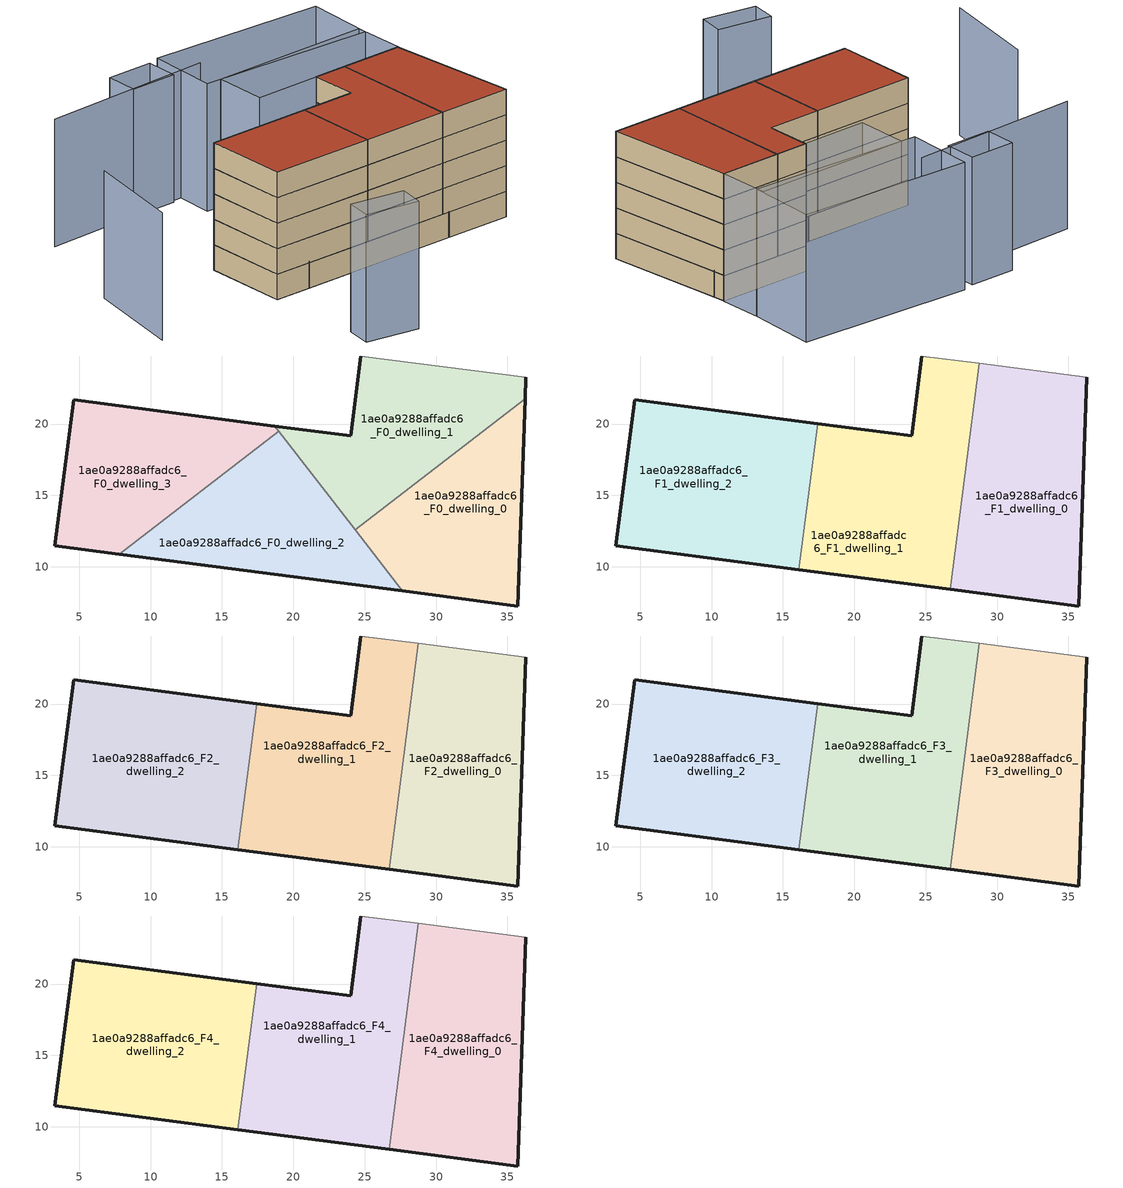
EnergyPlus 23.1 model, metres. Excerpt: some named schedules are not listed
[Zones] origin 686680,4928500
1ae0a9288affadc6_F0_dwelling_0
 floor ground (EU_floor_Construction): 35.72,7.26 36.23,21.79 24.32,12.59 27.63,8.31 z0
 wall outside (EU_wall_Construction): 36.23,21.79 35.72,7.26 27.63,8.31 z0:3
 wall to 1ae0a9288affadc6_F0_dwelling_1 (EU_wall_Construction): 24.32,12.59 36.23,21.79 z0:3
 wall to 1ae0a9288affadc6_F0_dwelling_2 (EU_wall_Construction): 27.63,8.31 24.32,12.59 z0:3
1ae0a9288affadc6_F0_dwelling_1
 floor ground (EU_floor_Construction): 36.23,21.79 36.28,23.28 24.73,24.77 24.02,19.17 18.71,19.86 24.32,12.59 z0
 wall outside (EU_wall_Construction): 18.71,19.86 24.02,19.17 24.73,24.77 / 36.28,23.28 36.23,21.79 z0:3
 wall adiabatic (EU_wall_Construction): 24.73,24.77 36.28,23.28 z0:3
 wall to 1ae0a9288affadc6_F0_dwelling_3 (EU_wall_Construction): 18.98,19.51 18.71,19.86 z0:3
 wall to 1ae0a9288affadc6_F0_dwelling_2 (EU_wall_Construction): 24.32,12.59 18.98,19.51 z0:3
1ae0a9288affadc6_F0_dwelling_2
 floor ground (EU_floor_Construction): 27.63,8.31 18.98,19.51 7.82,10.89 z0
 wall outside (EU_wall_Construction): 27.63,8.31 7.82,10.89 z0:3
 wall to 1ae0a9288affadc6_F0_dwelling_3 (EU_wall_Construction): 7.82,10.89 18.98,19.51 z0:3
1ae0a9288affadc6_F0_dwelling_3
 floor ground (EU_floor_Construction): 18.98,19.51 18.71,19.86 4.62,21.69 3.29,11.48 7.82,10.89 z0
 wall outside (EU_wall_Construction): 7.82,10.89 3.29,11.48 4.62,21.69 18.71,19.86 z0:3
1ae0a9288affadc6_F1_dwelling_0
 floor to 1ae0a9288affadc6_F0_dwelling_0 (EU_floor_Construction): 35.72,7.26 36.23,21.79 27.57,15.1 26.82,9.35 27.63,8.31 z3
 floor to 1ae0a9288affadc6_F0_dwelling_1 (EU_floor_Construction): 36.23,21.79 36.28,23.28 28.76,24.25 27.57,15.1 z3
 floor to 1ae0a9288affadc6_F0_dwelling_2 (EU_floor_Construction): 27.63,8.31 26.82,9.35 26.7,8.43 z3
 wall outside (EU_wall_Construction): 36.28,23.28 35.72,7.26 26.7,8.43 z3:6
 wall to 1ae0a9288affadc6_F1_dwelling_1 (EU_wall_Construction): 26.7,8.43 28.76,24.25 z3:6
 wall adiabatic (EU_wall_Construction): 28.76,24.25 36.28,23.28 z3:6
1ae0a9288affadc6_F1_dwelling_1
 floor to 1ae0a9288affadc6_F0_dwelling_1 (EU_floor_Construction): 27.57,15.1 28.76,24.25 24.73,24.77 24.02,19.17 18.71,19.86 24.32,12.59 z3
 floor to 1ae0a9288affadc6_F0_dwelling_0 (EU_floor_Construction): 26.82,9.35 27.57,15.1 24.32,12.59 z3
 floor to 1ae0a9288affadc6_F0_dwelling_3 (EU_floor_Construction): 18.98,19.51 18.71,19.86 17.43,20.02 17.18,18.12 z3
 floor to 1ae0a9288affadc6_F0_dwelling_2 (EU_floor_Construction): 26.7,8.43 26.82,9.35 18.98,19.51 17.18,18.12 16.1,9.81 z3
 wall outside (EU_wall_Construction): 26.7,8.43 16.1,9.81 / 17.43,20.02 24.02,19.17 24.73,24.77 z3:6
 wall to 1ae0a9288affadc6_F1_dwelling_2 (EU_wall_Construction): 16.1,9.81 17.43,20.02 z3:6
 wall adiabatic (EU_wall_Construction): 24.73,24.77 28.76,24.25 z3:6
1ae0a9288affadc6_F1_dwelling_2
 floor to 1ae0a9288affadc6_F0_dwelling_2 (EU_floor_Construction): 16.1,9.81 17.18,18.12 7.82,10.89 z3
 floor to 1ae0a9288affadc6_F0_dwelling_3 (EU_floor_Construction): 17.18,18.12 17.43,20.02 4.62,21.69 3.29,11.48 7.82,10.89 z3
 wall outside (EU_wall_Construction): 16.1,9.81 3.29,11.48 4.62,21.69 17.43,20.02 z3:6
1ae0a9288affadc6_F2_dwelling_0
 floor to 1ae0a9288affadc6_F1_dwelling_0 (EU_floor_Construction): 35.72,7.26 36.28,23.28 28.76,24.25 26.7,8.43 z6
 wall outside (EU_wall_Construction): 36.28,23.28 35.72,7.26 26.7,8.43 z6:9
 wall to 1ae0a9288affadc6_F2_dwelling_1 (EU_wall_Construction): 26.7,8.43 28.76,24.25 z6:9
 wall adiabatic (EU_wall_Construction): 28.76,24.25 36.28,23.28 z6:9
1ae0a9288affadc6_F2_dwelling_1
 floor to 1ae0a9288affadc6_F1_dwelling_1 (EU_floor_Construction): 26.7,8.43 28.76,24.25 24.73,24.77 24.02,19.17 17.43,20.02 16.1,9.81 z6
 wall outside (EU_wall_Construction): 26.7,8.43 16.1,9.81 / 17.43,20.02 24.02,19.17 24.73,24.77 z6:9
 wall to 1ae0a9288affadc6_F2_dwelling_2 (EU_wall_Construction): 16.1,9.81 17.43,20.02 z6:9
 wall adiabatic (EU_wall_Construction): 24.73,24.77 28.76,24.25 z6:9
1ae0a9288affadc6_F2_dwelling_2
 floor to 1ae0a9288affadc6_F1_dwelling_2 (EU_floor_Construction): 16.1,9.81 17.43,20.02 4.62,21.69 3.29,11.48 z6
 wall outside (EU_wall_Construction): 16.1,9.81 3.29,11.48 4.62,21.69 17.43,20.02 z6:9
1ae0a9288affadc6_F3_dwelling_0
 floor to 1ae0a9288affadc6_F2_dwelling_0 (EU_floor_Construction): 35.72,7.26 36.28,23.28 28.76,24.25 26.7,8.43 z9
 wall outside (EU_wall_Construction): 36.28,23.28 35.72,7.26 26.7,8.43 z9:12
 wall to 1ae0a9288affadc6_F3_dwelling_1 (EU_wall_Construction): 26.7,8.43 28.76,24.25 z9:12
 wall adiabatic (EU_wall_Construction): 28.76,24.25 36.28,23.28 z9:12
1ae0a9288affadc6_F3_dwelling_1
 floor to 1ae0a9288affadc6_F2_dwelling_1 (EU_floor_Construction): 26.7,8.43 28.76,24.25 24.73,24.77 24.02,19.17 17.43,20.02 16.1,9.81 z9
 wall outside (EU_wall_Construction): 26.7,8.43 16.1,9.81 / 17.43,20.02 24.02,19.17 24.73,24.77 z9:12
 wall to 1ae0a9288affadc6_F3_dwelling_2 (EU_wall_Construction): 16.1,9.81 17.43,20.02 z9:12
 wall adiabatic (EU_wall_Construction): 24.73,24.77 28.76,24.25 z9:12
1ae0a9288affadc6_F3_dwelling_2
 floor to 1ae0a9288affadc6_F2_dwelling_2 (EU_floor_Construction): 16.1,9.81 17.43,20.02 4.62,21.69 3.29,11.48 z9
 wall outside (EU_wall_Construction): 16.1,9.81 3.29,11.48 4.62,21.69 17.43,20.02 z9:12
1ae0a9288affadc6_F4_dwelling_0
 floor to 1ae0a9288affadc6_F3_dwelling_0 (EU_floor_Construction): 35.72,7.26 36.28,23.28 28.76,24.25 26.7,8.43 z12
 wall outside (EU_wall_Construction): 36.28,23.28 35.72,7.26 26.7,8.43 z12:15
 wall to 1ae0a9288affadc6_F4_dwelling_1 (EU_wall_Construction): 26.7,8.43 28.76,24.25 z12:15
 wall adiabatic (EU_wall_Construction): 28.76,24.25 36.28,23.28 z12:15
 roof outside (EU_roof_Construction): 36.28,23.28 35.72,7.26 26.7,8.43 28.76,24.25 z15
1ae0a9288affadc6_F4_dwelling_1
 floor to 1ae0a9288affadc6_F3_dwelling_1 (EU_floor_Construction): 26.7,8.43 28.76,24.25 24.73,24.77 24.02,19.17 17.43,20.02 16.1,9.81 z12
 wall outside (EU_wall_Construction): 26.7,8.43 16.1,9.81 / 17.43,20.02 24.02,19.17 24.73,24.77 z12:15
 wall to 1ae0a9288affadc6_F4_dwelling_2 (EU_wall_Construction): 16.1,9.81 17.43,20.02 z12:15
 wall adiabatic (EU_wall_Construction): 24.73,24.77 28.76,24.25 z12:15
 roof outside (EU_roof_Construction): 28.76,24.25 26.7,8.43 16.1,9.81 17.43,20.02 24.02,19.17 24.73,24.77 z15
1ae0a9288affadc6_F4_dwelling_2
 floor to 1ae0a9288affadc6_F3_dwelling_2 (EU_floor_Construction): 16.1,9.81 17.43,20.02 4.62,21.69 3.29,11.48 z12
 wall outside (EU_wall_Construction): 16.1,9.81 3.29,11.48 4.62,21.69 17.43,20.02 z12:15
 roof outside (EU_roof_Construction): 17.43,20.02 16.1,9.81 3.29,11.48 4.62,21.69 z15
shading: -8.59,25.69 -12.69,13.78 / 19.24,36.44 -2.05,38.52 / 7.73,-4.85 1.38,-2.91 / 1.38,-2.91 2.28,0.05 / 2.28,0.05 8.63,-1.89 / 8.63,-1.89 7.73,-4.85 / 36.35,23.27 16.66,25.68 / 16.66,25.68 17.43,31.94 / 17.43,31.94 37.11,29.53 / 37.11,29.53 36.35,23.27 / 36.99,28.52 15.58,32.26 / 15.58,32.26 17.05,40.62 / 17.05,40.62 38.45,36.88 / 38.45,36.88 36.99,28.52 / 15.54,40.44 15.04,36.54 / 15.04,36.54 9.41,37.28 / 9.41,37.28 9.92,41.17 / 9.92,41.17 15.54,40.44 z0:15
[Building]
EU S2 Campaign: North Axis=0; Terrain=City; Solar Distribution=FullExterior
[Site:Location]
Bologna: Latitude=44.5; Longitude=11.25; Time Zone=1; Elevation=37
[SizingPeriod:WeatherFileDays]
AnnualSizingPeriod: Begin Month=1; Begin Day of Month=1; End Month=12; End Day of Month=31; Day of Week for Start Day=Monday; Use Weather File Daylight Saving Period=No; Use Weather File Rain and Snow Indicators=No
[MATERIAL]
EU_InternalMass_Material: Roughness=MediumRough; Thickness=0.1; Conductivity=1; Density=1800; Specific Heat=900; Thermal Absorptance=0.9; Solar Absorptance=0.7; Visible Absorptance=0.7
[MATERIAL:NOMASS] Roughness=MediumRough; Thermal Absorptance=0.9; Solar Absorptance=0.7; Visible Absorptance=0.7
Name | Thermal Resistance
EU_wall_NoMass | 0.905828
EU_roof_NoMass | 0.37593
EU_floor_NoMass | 0.67114
[CONSTRUCTION]
EU_wall_Construction: EU_wall_NoMass
EU_roof_Construction: EU_roof_NoMass
EU_floor_Construction: EU_floor_NoMass
EU_InternalMass_Construction: EU_InternalMass_Material
[ZONE] Type=1; Multiplier=1; Ceiling Height=autocalculate; Floor Area=autocalculate; Part of Total Floor Area=Yes
Name | Volume
1ae0a9288affadc6_F0_dwelling_0 | 299.289
1ae0a9288affadc6_F1_dwelling_0; 1ae0a9288affadc6_F2_dwelling_0; 1ae0a9288affadc6_F3_dwelling_0; 1ae0a9288affadc6_F4_dwelling_0 | 399.065
1ae0a9288affadc6_F0_dwelling_1 | 299.279
1ae0a9288affadc6_F1_dwelling_1; 1ae0a9288affadc6_F2_dwelling_1; 1ae0a9288affadc6_F3_dwelling_1; 1ae0a9288affadc6_F4_dwelling_1 | 399.059
1ae0a9288affadc6_F0_dwelling_2 | 299.281
1ae0a9288affadc6_F1_dwelling_2; 1ae0a9288affadc6_F2_dwelling_2; 1ae0a9288affadc6_F3_dwelling_2; 1ae0a9288affadc6_F4_dwelling_2 | 399.056
1ae0a9288affadc6_F0_dwelling_3 | 299.294
[INTERNALMASS] Construction=EU_InternalMass_Construction
Name | Zone or ZoneList | Surface Area
1ae0a9288affadc6_F0_dwelling_0_EU_InternalMass | 1ae0a9288affadc6_F0_dwelling_0 | 99.7634
1ae0a9288affadc6_F0_dwelling_1_EU_InternalMass | 1ae0a9288affadc6_F0_dwelling_1 | 99.7594
1ae0a9288affadc6_F0_dwelling_2_EU_InternalMass | 1ae0a9288affadc6_F0_dwelling_2 | 99.7635
1ae0a9288affadc6_F0_dwelling_3_EU_InternalMass | 1ae0a9288affadc6_F0_dwelling_3 | 99.7666
1ae0a9288affadc6_F1_dwelling_0_EU_InternalMass | 1ae0a9288affadc6_F1_dwelling_0 | 133.022
1ae0a9288affadc6_F1_dwelling_1_EU_InternalMass | 1ae0a9288affadc6_F1_dwelling_1 | 133.02
1ae0a9288affadc6_F1_dwelling_2_EU_InternalMass | 1ae0a9288affadc6_F1_dwelling_2 | 133.018
1ae0a9288affadc6_F2_dwelling_0_EU_InternalMass | 1ae0a9288affadc6_F2_dwelling_0 | 133.022
1ae0a9288affadc6_F2_dwelling_1_EU_InternalMass | 1ae0a9288affadc6_F2_dwelling_1 | 133.02
1ae0a9288affadc6_F2_dwelling_2_EU_InternalMass | 1ae0a9288affadc6_F2_dwelling_2 | 133.018
1ae0a9288affadc6_F3_dwelling_0_EU_InternalMass | 1ae0a9288affadc6_F3_dwelling_0 | 133.022
1ae0a9288affadc6_F3_dwelling_1_EU_InternalMass | 1ae0a9288affadc6_F3_dwelling_1 | 133.02
1ae0a9288affadc6_F3_dwelling_2_EU_InternalMass | 1ae0a9288affadc6_F3_dwelling_2 | 133.018
1ae0a9288affadc6_F4_dwelling_0_EU_InternalMass | 1ae0a9288affadc6_F4_dwelling_0 | 133.022
1ae0a9288affadc6_F4_dwelling_1_EU_InternalMass | 1ae0a9288affadc6_F4_dwelling_1 | 133.02
1ae0a9288affadc6_F4_dwelling_2_EU_InternalMass | 1ae0a9288affadc6_F4_dwelling_2 | 133.018
[OTHEREQUIPMENT] Fuel Type=Electricity; Design Level Calculation Method=Watts/Area; Power per Zone Floor Area=1; Fraction Latent=0; Fraction Radiant=0; Fraction Lost=0; Carbon Dioxide Generation Rate=0; EndUse Subcategory=EU_Step8_InternalGains
Name | Zone or ZoneList or Space or SpaceList | Schedule
EU_Step8_InternalGain_1ae0a9288affadc6_F0_dwelling_0_f000 | 1ae0a9288affadc6_F0_dwelling_0 | EU_Step8_GainSchedule_1ae0a9288affadc6_F0_dwelling_0_f000
EU_Step8_InternalGain_1ae0a9288affadc6_F0_dwelling_1_f000 | 1ae0a9288affadc6_F0_dwelling_1 | EU_Step8_GainSchedule_1ae0a9288affadc6_F0_dwelling_1_f000
EU_Step8_InternalGain_1ae0a9288affadc6_F0_dwelling_2_f000 | 1ae0a9288affadc6_F0_dwelling_2 | EU_Step8_GainSchedule_1ae0a9288affadc6_F0_dwelling_2_f000
EU_Step8_InternalGain_1ae0a9288affadc6_F0_dwelling_3_f000 | 1ae0a9288affadc6_F0_dwelling_3 | EU_Step8_GainSchedule_1ae0a9288affadc6_F0_dwelling_3_f000
EU_Step8_InternalGain_1ae0a9288affadc6_F1_dwelling_0_f000 | 1ae0a9288affadc6_F1_dwelling_0 | EU_Step8_GainSchedule_1ae0a9288affadc6_F1_dwelling_0_f000
EU_Step8_InternalGain_1ae0a9288affadc6_F1_dwelling_1_f000 | 1ae0a9288affadc6_F1_dwelling_1 | EU_Step8_GainSchedule_1ae0a9288affadc6_F1_dwelling_1_f000
EU_Step8_InternalGain_1ae0a9288affadc6_F1_dwelling_2_f000 | 1ae0a9288affadc6_F1_dwelling_2 | EU_Step8_GainSchedule_1ae0a9288affadc6_F1_dwelling_2_f000
EU_Step8_InternalGain_1ae0a9288affadc6_F2_dwelling_0_f000 | 1ae0a9288affadc6_F2_dwelling_0 | EU_Step8_GainSchedule_1ae0a9288affadc6_F2_dwelling_0_f000
EU_Step8_InternalGain_1ae0a9288affadc6_F2_dwelling_1_f000 | 1ae0a9288affadc6_F2_dwelling_1 | EU_Step8_GainSchedule_1ae0a9288affadc6_F2_dwelling_1_f000
EU_Step8_InternalGain_1ae0a9288affadc6_F2_dwelling_2_f000 | 1ae0a9288affadc6_F2_dwelling_2 | EU_Step8_GainSchedule_1ae0a9288affadc6_F2_dwelling_2_f000
EU_Step8_InternalGain_1ae0a9288affadc6_F3_dwelling_0_f000 | 1ae0a9288affadc6_F3_dwelling_0 | EU_Step8_GainSchedule_1ae0a9288affadc6_F3_dwelling_0_f000
EU_Step8_InternalGain_1ae0a9288affadc6_F3_dwelling_1_f000 | 1ae0a9288affadc6_F3_dwelling_1 | EU_Step8_GainSchedule_1ae0a9288affadc6_F3_dwelling_1_f000
EU_Step8_InternalGain_1ae0a9288affadc6_F3_dwelling_2_f000 | 1ae0a9288affadc6_F3_dwelling_2 | EU_Step8_GainSchedule_1ae0a9288affadc6_F3_dwelling_2_f000
EU_Step8_InternalGain_1ae0a9288affadc6_F4_dwelling_0_f000 | 1ae0a9288affadc6_F4_dwelling_0 | EU_Step8_GainSchedule_1ae0a9288affadc6_F4_dwelling_0_f000
EU_Step8_InternalGain_1ae0a9288affadc6_F4_dwelling_1_f000 | 1ae0a9288affadc6_F4_dwelling_1 | EU_Step8_GainSchedule_1ae0a9288affadc6_F4_dwelling_1_f000
EU_Step8_InternalGain_1ae0a9288affadc6_F4_dwelling_2_f000 | 1ae0a9288affadc6_F4_dwelling_2 | EU_Step8_GainSchedule_1ae0a9288affadc6_F4_dwelling_2_f000
[ZONEVENTILATION:DESIGNFLOWRATE] Schedule=EU_AlwaysOn; Design Flow Rate Calculation Method=AirChanges/Hour; Air Changes per Hour=0.73129; Ventilation Type=Natural; Fan Pressure Rise=0; Fan Total Efficiency=1; Constant Term Coefficient=1; Temperature Term Coefficient=0; Velocity Term Coefficient=0; Velocity Squared Term Coefficient=0; Minimum Indoor Temperature=-100; Maximum Indoor Temperature=100; Delta Temperature=-100; Minimum Outdoor Temperature=-100; Maximum Outdoor Temperature=100; Maximum Wind Speed=40
Name | Zone or ZoneList or Space or SpaceList
EU_ConstantAir_1ae0a9288affadc6_F0_dwelling_0 | 1ae0a9288affadc6_F0_dwelling_0
EU_ConstantAir_1ae0a9288affadc6_F0_dwelling_1 | 1ae0a9288affadc6_F0_dwelling_1
EU_ConstantAir_1ae0a9288affadc6_F0_dwelling_2 | 1ae0a9288affadc6_F0_dwelling_2
EU_ConstantAir_1ae0a9288affadc6_F0_dwelling_3 | 1ae0a9288affadc6_F0_dwelling_3
EU_ConstantAir_1ae0a9288affadc6_F1_dwelling_0 | 1ae0a9288affadc6_F1_dwelling_0
EU_ConstantAir_1ae0a9288affadc6_F1_dwelling_1 | 1ae0a9288affadc6_F1_dwelling_1
EU_ConstantAir_1ae0a9288affadc6_F1_dwelling_2 | 1ae0a9288affadc6_F1_dwelling_2
EU_ConstantAir_1ae0a9288affadc6_F2_dwelling_0 | 1ae0a9288affadc6_F2_dwelling_0
EU_ConstantAir_1ae0a9288affadc6_F2_dwelling_1 | 1ae0a9288affadc6_F2_dwelling_1
EU_ConstantAir_1ae0a9288affadc6_F2_dwelling_2 | 1ae0a9288affadc6_F2_dwelling_2
EU_ConstantAir_1ae0a9288affadc6_F3_dwelling_0 | 1ae0a9288affadc6_F3_dwelling_0
EU_ConstantAir_1ae0a9288affadc6_F3_dwelling_1 | 1ae0a9288affadc6_F3_dwelling_1
EU_ConstantAir_1ae0a9288affadc6_F3_dwelling_2 | 1ae0a9288affadc6_F3_dwelling_2
EU_ConstantAir_1ae0a9288affadc6_F4_dwelling_0 | 1ae0a9288affadc6_F4_dwelling_0
EU_ConstantAir_1ae0a9288affadc6_F4_dwelling_1 | 1ae0a9288affadc6_F4_dwelling_1
EU_ConstantAir_1ae0a9288affadc6_F4_dwelling_2 | 1ae0a9288affadc6_F4_dwelling_2
[HVACTEMPLATE:THERMOSTAT] Constant Heating Setpoint=20; Constant Cooling Setpoint=50
EU_HeatOnly_1ae0a9288affadc6_F0_dwelling_0; EU_HeatOnly_1ae0a9288affadc6_F0_dwelling_1; EU_HeatOnly_1ae0a9288affadc6_F0_dwelling_2; EU_HeatOnly_1ae0a9288affadc6_F0_dwelling_3; EU_HeatOnly_1ae0a9288affadc6_F1_dwelling_0; EU_HeatOnly_1ae0a9288affadc6_F1_dwelling_1; EU_HeatOnly_1ae0a9288affadc6_F1_dwelling_2; EU_HeatOnly_1ae0a9288affadc6_F2_dwelling_0; EU_HeatOnly_1ae0a9288affadc6_F2_dwelling_1; EU_HeatOnly_1ae0a9288affadc6_F2_dwelling_2; EU_HeatOnly_1ae0a9288affadc6_F3_dwelling_0; EU_HeatOnly_1ae0a9288affadc6_F3_dwelling_1; EU_HeatOnly_1ae0a9288affadc6_F3_dwelling_2; EU_HeatOnly_1ae0a9288affadc6_F4_dwelling_0; EU_HeatOnly_1ae0a9288affadc6_F4_dwelling_1; EU_HeatOnly_1ae0a9288affadc6_F4_dwelling_2
[HVACTEMPLATE:ZONE:IDEALLOADSAIRSYSTEM] System Availability Schedule=EU_AlwaysOn; Maximum Heating Supply Air Temperature=50; Minimum Cooling Supply Air Temperature=13; Maximum Heating Supply Air Humidity Ratio=0.0156; Minimum Cooling Supply Air Humidity Ratio=0.0077; Heating Limit=NoLimit; Cooling Limit=NoLimit; Heating Availability Schedule=EU_AlwaysOn; Cooling Availability Schedule=EU_CoolingOff; Dehumidification Control Type=ConstantSensibleHeatRatio; Cooling Sensible Heat Ratio=0.7; Dehumidification Setpoint=60; Humidification Control Type=None; Humidification Setpoint=30; Outdoor Air Method=None; Outdoor Air Flow Rate per Person=0.00944; Outdoor Air Flow Rate per Zone Floor Area=0; Outdoor Air Flow Rate per Zone=0; Demand Controlled Ventilation Type=None; Outdoor Air Economizer Type=NoEconomizer; Heat Recovery Type=None; Sensible Heat Recovery Effectiveness=0.7; Latent Heat Recovery Effectiveness=0.65
Name | Template Thermostat
1ae0a9288affadc6_F0_dwelling_0 | EU_HeatOnly_1ae0a9288affadc6_F0_dwelling_0
1ae0a9288affadc6_F0_dwelling_1 | EU_HeatOnly_1ae0a9288affadc6_F0_dwelling_1
1ae0a9288affadc6_F0_dwelling_2 | EU_HeatOnly_1ae0a9288affadc6_F0_dwelling_2
1ae0a9288affadc6_F0_dwelling_3 | EU_HeatOnly_1ae0a9288affadc6_F0_dwelling_3
1ae0a9288affadc6_F1_dwelling_0 | EU_HeatOnly_1ae0a9288affadc6_F1_dwelling_0
1ae0a9288affadc6_F1_dwelling_1 | EU_HeatOnly_1ae0a9288affadc6_F1_dwelling_1
1ae0a9288affadc6_F1_dwelling_2 | EU_HeatOnly_1ae0a9288affadc6_F1_dwelling_2
1ae0a9288affadc6_F2_dwelling_0 | EU_HeatOnly_1ae0a9288affadc6_F2_dwelling_0
1ae0a9288affadc6_F2_dwelling_1 | EU_HeatOnly_1ae0a9288affadc6_F2_dwelling_1
1ae0a9288affadc6_F2_dwelling_2 | EU_HeatOnly_1ae0a9288affadc6_F2_dwelling_2
1ae0a9288affadc6_F3_dwelling_0 | EU_HeatOnly_1ae0a9288affadc6_F3_dwelling_0
1ae0a9288affadc6_F3_dwelling_1 | EU_HeatOnly_1ae0a9288affadc6_F3_dwelling_1
1ae0a9288affadc6_F3_dwelling_2 | EU_HeatOnly_1ae0a9288affadc6_F3_dwelling_2
1ae0a9288affadc6_F4_dwelling_0 | EU_HeatOnly_1ae0a9288affadc6_F4_dwelling_0
1ae0a9288affadc6_F4_dwelling_1 | EU_HeatOnly_1ae0a9288affadc6_F4_dwelling_1
1ae0a9288affadc6_F4_dwelling_2 | EU_HeatOnly_1ae0a9288affadc6_F4_dwelling_2
